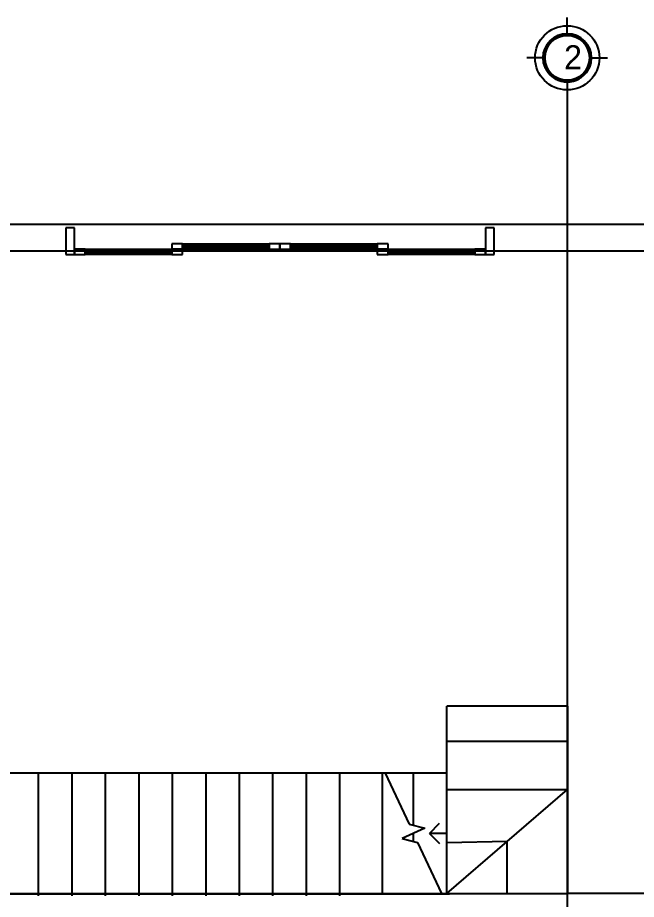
# Model space of a CAD drawing. Extents: x -45.7 to -14.1, y -192.9 to -169.
# Drawn here: x -32.42 to -27.8, y -175.89 to -169.3 of the extents above; entities that cross this region are included whole.
import ezdxf

# ---------------------------------------------------------------- set-up
doc = ezdxf.new("R2010")
doc.units = 0
for name, color, linetype in [('CB-COT-0.05', 7, 'Continuous'), ('CB-Hatch0.00', 7, 'Continuous'), ('CB-Tuong 0.35', 7, 'Continuous'), ('CB-VDung0.05', 7, 'Continuous'), ('CoordinateData', 7, 'Continuous'), ('dat cay cn', 7, 'Continuous'), ('dat o hien trang', 7, 'Continuous'), ('Level 2', 7, 'Continuous')]:
    doc.layers.add(name, color=color, linetype=linetype)

# ---------------------------------------------------------------- blocks, each defined once
blk = doc.blocks.new('CTA - CỬA ĐI XF LÙA 4 CÁNH - CHỚP 2 - 2800x2800-6356247-MB KIẾN TRÚC TẦNG 1')
at = {"layer": 'dat o hien trang'}
for p, q in [((-15.35, 1), (-16, 1)), ((-16, 1), (-16, -1)), ((-14.55, 1), (-15.35, 1)), ((-15.35, 1), (-15.35, 0.6)), ((-15.35, -1), (-15.35, 1)), ((-14.55, 0.6), (-14.55, 1)), ((-14.55, 1), (-8.075, 1)), ((-8.075, 0.85), (-14.55, 0.85)), ((-14.55, 0.85), (-14.55, 0.75)), ((-14.55, 0.75), (-8.075, 0.75)), ((-7.275, 1), (-8.075, 1)), ((-8.075, 1), (-8.075, 0.6)), ((-8.075, 0.75), (-8.075, 0.85)), ((-7.275, 0.6), (-7.275, 1)), ((8.075, 1), (7.275, 1)), ((7.275, 1), (7.275, 0.6)), ((8.075, 0.6), (8.075, 1)), ((8.075, 1), (14.55, 1)), ((14.55, 0.85), (8.075, 0.85)), ((8.075, 0.85), (8.075, 0.75)), ((8.075, 0.75), (14.55, 0.75)), ((15.35, 1), (14.55, 1)), ((14.55, 1), (14.55, 0.6)), ((14.55, 0.75), (14.55, 0.85)), ((15.35, 0.6), (15.35, 1)), ((16, 1), (15.35, 1)), ((15.35, 1), (15.35, -1)), ((16, -1), (16, 1)), ((-15.35, 0.6), (-14.55, 0.6)), ((-8.075, 0.6), (-14.55, 0.6)), ((-8.075, 0.6), (-7.275, 0.6)), ((-7.275, 0.6), (-8.075, 0.6)), ((-8.075, 0.6), (-8.075, 0.2)), ((-8.075, 0.2), (-7.275, 0.2)), ((-7.275, 0.2), (-7.275, 0.6)), ((-7.275, 0.6), (-0.8, 0.6)), ((-0.8, 0.45), (-7.275, 0.45)), ((-7.275, 0.45), (-7.275, 0.35)), ((-7.275, 0.35), (-0.8, 0.35)), ((-0.8, 0.2), (-7.275, 0.2)), ((0, 0.6), (-0.8, 0.6)), ((-0.8, 0.6), (-0.8, 0.2)), ((-0.8, 0.35), (-0.8, 0.45)), ((-0.8, 0.2), (0, 0.2)), ((0, 0.2), (0, 0.6)), ((0.8, 0.6), (0, 0.6)), ((0, 0.6), (0, 0.2)), ((0, 0.2), (0.8, 0.2)), ((0.8, 0.2), (0.8, 0.6)), ((0.8, 0.6), (7.275, 0.6)), ((7.275, 0.45), (0.8, 0.45)), ((0.8, 0.45), (0.8, 0.35)), ((0.8, 0.35), (7.275, 0.35)), ((7.275, 0.2), (0.8, 0.2)), ((7.275, 0.6), (8.075, 0.6)), ((8.075, 0.6), (7.275, 0.6)), ((7.275, 0.6), (7.275, 0.2)), ((7.275, 0.35), (7.275, 0.45)), ((7.275, 0.2), (8.075, 0.2)), ((14.55, 0.6), (8.075, 0.6)), ((8.075, 0.2), (8.075, 0.6)), ((14.55, 0.6), (15.35, 0.6)), ((-16, -1), (-15.35, -1)), ((15.35, -1), (16, -1))]:
    blk.add_line(p, q, dxfattribs=at)
blk = doc.blocks.new('Grid - CTA - ĐẦU TRỤC-3945100-MB KIẾN TRÚC TẦNG 1')
at = {"layer": 'Defpoints'}
for p, q in [((0, 0.0268), (0, 0.0501)), ((-0.0268, 0), (-0.0501, 0)), ((0.0268, 0), (0.0501, 0)), ((0, -0.0268), (0, -0.0501))]:
    blk.add_line(p, q, dxfattribs=at)
for radius in [0.04, 0.03, 0.028]:
    blk.add_circle((0, 0), radius, dxfattribs=at)
for radius, start, end in [(0.03, 360, 180), (0.028, 0, 180), (0.03, 180, 360), (0.028, 180, 0)]:
    blk.add_arc((0, 0), radius, start, end, dxfattribs=at)

msp = doc.modelspace()

# ---------------------------------------------------------------- linework, layer by layer
at = {"layer": 'CB-COT-0.05'}
for p, q in [((-29.6765, -174.9504), (-29.4984, -175.3324)), ((-29.4984, -175.3324), (-29.3817, -175.3608)), ((-29.3817, -175.3608), (-29.5517, -175.44)), ((-29.5517, -175.44), (-29.435, -175.4684)), ((-29.435, -175.4684), (-29.2569, -175.8504))]:
    msp.add_line(p, q, dxfattribs=at)
at = {"layer": 'CB-Hatch0.00'}
for p, q in [((-29.2167, -175.3504), (-29.2167, -174.4504)), ((-29.2232, -174.7106), (-28.3232, -174.7106)), ((-32.2655, -175.8661), (-32.2655, -174.9504)), ((-32.0155, -175.8661), (-32.0155, -174.9504)), ((-31.7655, -175.8661), (-31.7655, -174.9504)), ((-31.5155, -175.8661), (-31.5155, -174.9504)), ((-31.2655, -175.8661), (-31.2655, -174.9504)), ((-31.0155, -175.8661), (-31.0155, -174.9504)), ((-30.7655, -175.8661), (-30.7655, -174.9504)), ((-30.5155, -175.8661), (-30.5155, -174.9504)), ((-30.2655, -175.8661), (-30.2655, -174.9504)), ((-30.0155, -175.8661), (-30.0155, -174.9504)), ((-29.6984, -175.8503), (-29.6984, -174.9504)), ((-29.4667, -175.3401), (-29.4667, -174.9504)), ((-29.2167, -175.8504), (-28.3167, -175.0737)), ((-29.2167, -175.0737), (-28.3167, -175.0737)), ((-29.4667, -175.4607), (-29.4667, -175.4004)), ((-29.2167, -175.8504), (-29.2167, -175.6004)), ((-29.1979, -175.8504), (-28.3178, -175.8503))]:
    msp.add_line(p, q, dxfattribs=at)
at = {"layer": 'CB-Tuong 0.35'}
for p, q in [((-29.3467, -175.4004), (-29.2717, -175.3254)), ((-29.3467, -175.4004), (-29.2717, -175.4754)), ((-29.2167, -175.4004), (-29.3467, -175.4004)), ((-28.766, -175.4615), (-29.2169, -175.4723)), ((-28.7667, -175.6004), (-28.7667, -175.4621)), ((-28.7667, -175.8504), (-28.7667, -175.6004))]:
    msp.add_line(p, q, dxfattribs=at)
at = {"layer": 'CB-VDung0.05'}
for p, q in [((-28.3178, -169.7656), (-28.3178, -178.863)), ((-42.5378, -170.8484), (-17.6723, -170.8501))]:
    msp.add_line(p, q, dxfattribs=at)
at = {"layer": 'CoordinateData'}
for p, q in [((-28.3167, -174.4504), (-29.2167, -174.4504)), ((-29.2167, -174.9504), (-33.6778, -174.9504)), ((-29.2167, -175.6004), (-29.2167, -175.3535)), ((-33.2762, -175.8535), (-29.1979, -175.8535))]:
    msp.add_line(p, q, dxfattribs=at)
at = {"layer": 'dat cay cn'}
for p, q in [((-21.9478, -170.8503), (-39.1196, -170.8503)), ((-28.3167, -174.4504), (-28.3167, -175.8504)), ((-23.3478, -175.8503), (-28.3178, -175.8503))]:
    msp.add_line(p, q, dxfattribs=at)
at = {"layer": 'Level 2'}
for p, q in [((-33.6778, -171.0484), (-28.3178, -171.0484)), ((-28.3178, -171.0484), (-23.3478, -171.0484)), ((-40.5778, -175.8503), (-28.3178, -175.8503))]:
    msp.add_line(p, q, dxfattribs=at)

# ---------------------------------------------------------------- block references
at = {"layer": 'dat o hien trang', "xscale": 0.1, "yscale": 0.10000000000000002, "rotation": 180}
msp.add_blockref('CTA - CỬA ĐI XF LÙA 4 CÁNH - CHỚP 2 - 2800x2800-6356247-MB KIẾN TRÚC TẦNG 1', (-30.4637, -170.9752), dxfattribs=at)
at = {"layer": 'Defpoints', "xscale": 5.999999999999998, "yscale": 5.999999999999998, "rotation": 180}
msp.add_blockref('Grid - CTA - ĐẦU TRỤC-3945100-MB KIẾN TRÚC TẦNG 1', (-28.3178, -169.6049), dxfattribs=at)

# ---------------------------------------------------------------- texts
at = {"layer": 'Defpoints'}
msp.add_text('2', height=0.18, dxfattribs=at).set_placement((-28.3412, -169.6908))

doc.saveas('drawing.dxf')
